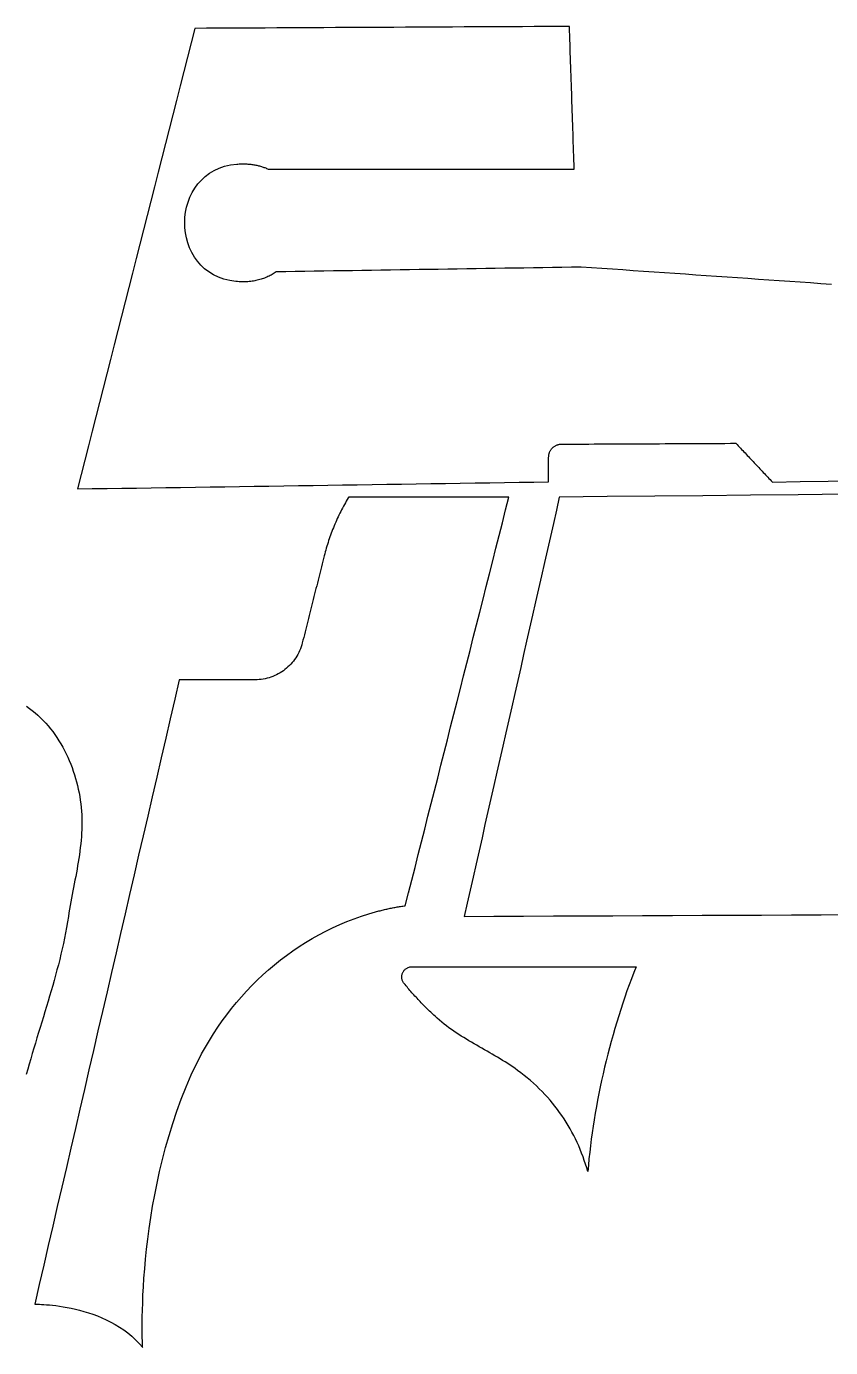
# Model space of a CAD drawing. Header units: millimetres. Extents: x 163 to 288, y -148 to -63.
# Drawn here: x 202.33 to 225.61, y -103.43 to -65.18 of the extents above; entities that cross this region are included whole.
import ezdxf

# ---------------------------------------------------------------- set-up
doc = ezdxf.new("R2010")
doc.units = ezdxf.units.MM

msp = doc.modelspace()

# ---------------------------------------------------------------- linework, layer by layer
for points in [[(225.638106, -72.651366), (225.3361, -72.630538), (225.034094, -72.60971), (224.732088, -72.588882), (224.430082, -72.568054), (224.128076, -72.547226), (223.82607, -72.526398), (223.524064, -72.50557), (223.222058, -72.484742), (222.920052, -72.463914), (222.618046, -72.443086), (222.31604, -72.422258), (222.014034, -72.40143), (221.712028, -72.380602), (221.410022, -72.359774), (221.108016, -72.338946), (220.80601, -72.318118), (220.504004, -72.29729), (220.201998, -72.276462), (219.899992, -72.255634), (219.597986, -72.234806), (219.29598, -72.213978), (218.993974, -72.19315), (218.691968, -72.172322), (218.389962, -72.151494), (218.114118, -72.155812), (217.838274, -72.16013), (217.56243, -72.164448), (217.286586, -72.168766), (217.010742, -72.173084), (216.734898, -72.177402), (216.459054, -72.18172), (216.18321, -72.186038), (215.907366, -72.190356), (215.631522, -72.194674), (215.355678, -72.198992), (215.079834, -72.20331), (214.80399, -72.207628), (214.528146, -72.211946), (214.252302, -72.216264), (213.976458, -72.220582), (213.700614, -72.2249), (213.42477, -72.229218), (213.148926, -72.233536), (212.873082, -72.237854), (212.597238, -72.242172), (212.321394, -72.24649), (212.04555, -72.250808), (211.769706, -72.255126), (211.493862, -72.259444), (211.218018, -72.263762), (210.942174, -72.26808), (210.66633, -72.272398), (210.390486, -72.276716), (210.114642, -72.281034), (209.838798, -72.285352), (209.562954, -72.28967), (209.535014, -72.30872), (209.506566, -72.327262), (209.47761, -72.345296), (209.448146, -72.362822), (209.418174, -72.37984), (209.387694, -72.396096), (209.356706, -72.411844), (209.324956, -72.42683), (209.292698, -72.441308), (209.259932, -72.455024), (209.226658, -72.468232), (209.192876, -72.480678), (209.158586, -72.492362), (209.123788, -72.503538), (209.088228, -72.513952), (209.05216, -72.523604), (209.015584, -72.532494), (208.9785, -72.540622), (208.940908, -72.547988), (208.902554, -72.554592), (208.863692, -72.560434), (208.824322, -72.565514), (208.784444, -72.569578), (208.743804, -72.57288), (208.702656, -72.57542), (208.661, -72.576944), (208.618582, -72.577706), (208.575656, -72.577452), (208.532222, -72.576436), (208.48828, -72.574404), (208.443576, -72.57161), (208.398364, -72.5678), (208.217262, -72.541892), (208.048098, -72.500236), (207.890618, -72.444102), (207.745076, -72.374252), (207.611218, -72.291956), (207.489044, -72.19823), (207.378808, -72.09409), (207.280256, -71.980552), (207.193388, -71.858632), (207.118204, -71.729346), (207.054958, -71.593964), (207.003396, -71.453248), (206.963518, -71.308468), (206.935324, -71.16064), (206.918814, -71.01078), (206.913988, -70.859904), (206.920846, -70.709028), (206.939388, -70.559422), (206.969614, -70.411848), (207.011524, -70.267576), (207.065118, -70.127622), (207.130396, -69.993002), (207.207358, -69.864732), (207.296004, -69.743828), (207.39608, -69.631306), (207.50784, -69.528436), (207.631284, -69.436234), (207.766412, -69.355462), (207.91297, -69.28739), (208.071212, -69.233288), (208.240884, -69.193918), (208.42224, -69.170296), (208.45526, -69.167756), (208.488026, -69.165724), (208.520538, -69.1642), (208.552796, -69.163184), (208.5848, -69.162676), (208.61655, -69.162676), (208.647792, -69.163184), (208.67878, -69.1642), (208.709514, -69.16547), (208.739994, -69.167248), (208.769966, -69.169534), (208.799684, -69.172328), (208.829148, -69.175376), (208.858358, -69.178932), (208.887314, -69.182996), (208.915762, -69.187568), (208.943956, -69.192394), (208.971896, -69.197728), (208.999582, -69.203316), (209.027014, -69.209412), (209.054192, -69.216016), (209.080862, -69.222874), (209.107278, -69.23024), (209.13344, -69.23786), (209.159348, -69.245988), (209.185002, -69.25437), (209.210148, -69.26326), (209.23504, -69.272404), (209.259678, -69.282056), (209.284062, -69.291962), (209.308192, -69.302376), (209.332068, -69.313044), (209.608928, -69.313044), (209.885788, -69.313044), (210.162648, -69.313044), (210.439508, -69.313044), (210.716368, -69.313044), (210.993228, -69.313044), (211.270088, -69.313044), (211.546948, -69.313044), (211.823808, -69.313044), (212.100668, -69.313044), (212.377528, -69.313044), (212.654388, -69.313044), (212.931248, -69.313044), (213.208108, -69.313044), (213.484968, -69.313044), (213.761828, -69.313044), (214.038688, -69.313044), (214.315548, -69.313044), (214.592408, -69.313044), (214.869268, -69.313044), (215.146128, -69.313044), (215.422988, -69.313044), (215.699848, -69.313044), (215.976708, -69.313044), (216.253568, -69.313044), (216.530428, -69.313044), (216.807288, -69.313044), (217.084148, -69.313044), (217.361008, -69.313044), (217.637868, -69.313044), (217.914728, -69.313044), (218.191588, -69.313044), (218.18727, -69.184012), (218.182952, -69.05498), (218.178634, -68.925948), (218.174316, -68.796916), (218.169998, -68.667884), (218.16568, -68.538852), (218.161362, -68.40982), (218.157044, -68.280788), (218.152726, -68.151756), (218.148408, -68.022724), (218.14409, -67.893692), (218.139772, -67.76466), (218.135454, -67.635628), (218.131136, -67.506596), (218.126818, -67.377564), (218.1225, -67.248532), (218.118182, -67.1195), (218.113864, -66.990468), (218.109546, -66.861436), (218.105228, -66.732404), (218.10091, -66.603372), (218.096592, -66.47434), (218.092274, -66.345308), (218.087956, -66.216276), (218.083638, -66.087244), (218.07932, -65.958212), (218.075002, -65.82918), (218.070684, -65.700148), (218.066366, -65.571116), (218.062048, -65.442084), (218.05773, -65.313052), (218.053412, -65.18402), (217.714576, -65.185798), (217.37574, -65.187576), (217.036904, -65.189354), (216.698068, -65.191132), (216.359232, -65.19291), (216.020396, -65.194688), (215.68156, -65.196466), (215.342724, -65.198244), (215.003888, -65.200022), (214.665052, -65.2018), (214.326216, -65.203578), (213.98738, -65.205356), (213.648544, -65.207134), (213.309708, -65.208912), (212.970872, -65.21069), (212.632036, -65.212468), (212.2932, -65.214246), (211.954364, -65.216024), (211.615528, -65.217802), (211.276692, -65.21958), (210.937856, -65.221358), (210.59902, -65.223136), (210.260184, -65.224914), (209.921348, -65.226692), (209.582512, -65.22847), (209.243676, -65.230248), (208.90484, -65.232026), (208.566004, -65.233804), (208.227168, -65.235582), (207.888332, -65.23736), (207.549496, -65.239138), (207.21066, -65.240916), (207.104488, -65.657476), (206.998316, -66.074036), (206.892144, -66.490596), (206.785972, -66.907156), (206.6798, -67.323716), (206.573628, -67.740276), (206.467456, -68.156836), (206.361284, -68.573396), (206.255112, -68.989956), (206.14894, -69.406516), (206.042768, -69.823076), (205.936596, -70.239636), (205.830424, -70.656196), (205.724252, -71.072756), (205.61808, -71.489316), (205.511908, -71.905876), (205.405736, -72.322436), (205.299564, -72.738996), (205.193392, -73.155556), (205.08722, -73.572116), (204.981048, -73.988676), (204.874876, -74.405236), (204.768704, -74.821796), (204.662532, -75.238356), (204.55636, -75.654916), (204.450188, -76.071476), (204.344016, -76.488036), (204.237844, -76.904596), (204.131672, -77.321156), (204.0255, -77.737716), (203.919328, -78.154276), (203.813156, -78.570836), (204.239368, -78.564486), (204.66558, -78.558136), (205.091792, -78.551786), (205.518004, -78.545436), (205.944216, -78.539086), (206.370428, -78.532736), (206.79664, -78.526386), (207.222852, -78.520036), (207.649064, -78.513686), (208.075276, -78.507336), (208.501488, -78.500986), (208.9277, -78.494636), (209.353912, -78.488286), (209.780124, -78.481936), (210.206336, -78.475586), (210.632548, -78.469236), (211.05876, -78.462886), (211.484972, -78.456536), (211.911184, -78.450186), (212.337396, -78.443836), (212.763608, -78.437486), (213.18982, -78.431136), (213.616032, -78.424786), (214.042244, -78.418436), (214.468456, -78.412086), (214.894668, -78.405736), (215.32088, -78.399386), (215.747092, -78.393036), (216.173304, -78.386686), (216.599516, -78.380336), (217.025728, -78.373986), (217.45194, -78.367636), (217.45194, -78.345284), (217.45194, -78.322932), (217.45194, -78.30058), (217.45194, -78.278228), (217.45194, -78.255876), (217.45194, -78.233524), (217.45194, -78.211172), (217.45194, -78.18882), (217.45194, -78.166468), (217.45194, -78.144116), (217.45194, -78.121764), (217.45194, -78.099412), (217.45194, -78.07706), (217.45194, -78.054708), (217.45194, -78.032356), (217.45194, -78.010004), (217.45194, -77.987652), (217.45194, -77.9653), (217.45194, -77.942948), (217.45194, -77.920596), (217.45194, -77.898244), (217.45194, -77.875892), (217.45194, -77.85354), (217.45194, -77.831188), (217.45194, -77.808836), (217.45194, -77.786484), (217.45194, -77.764132), (217.45194, -77.74178), (217.45194, -77.719428), (217.45194, -77.697076), (217.45194, -77.674724), (217.45194, -77.652372), (217.452448, -77.633068), (217.453972, -77.614018), (217.456258, -77.595222), (217.45956, -77.57668), (217.463624, -77.558646), (217.468704, -77.540866), (217.474546, -77.52334), (217.48115, -77.506322), (217.488516, -77.489812), (217.496644, -77.473556), (217.505534, -77.457808), (217.515186, -77.442568), (217.5256, -77.427836), (217.536776, -77.413612), (217.54846, -77.399896), (217.560906, -77.386942), (217.57386, -77.374496), (217.587322, -77.362558), (217.601546, -77.351382), (217.616278, -77.340968), (217.631518, -77.331062), (217.647266, -77.321918), (217.663268, -77.313536), (217.679778, -77.305916), (217.696796, -77.299058), (217.714068, -77.293216), (217.731848, -77.288136), (217.749882, -77.283818), (217.768424, -77.280516), (217.78722, -77.277976), (217.80627, -77.276452), (217.825574, -77.275944), (217.983308, -77.275182), (218.141042, -77.27442), (218.298776, -77.273658), (218.45651, -77.272896), (218.614244, -77.272134), (218.771978, -77.271372), (218.929712, -77.27061), (219.087446, -77.269848), (219.24518, -77.269086), (219.402914, -77.268324), (219.560648, -77.267562), (219.718382, -77.2668), (219.876116, -77.266038), (220.03385, -77.265276), (220.191584, -77.264514), (220.349318, -77.263752), (220.507052, -77.26299), (220.664786, -77.262228), (220.82252, -77.261466), (220.980254, -77.260704), (221.137988, -77.259942), (221.295722, -77.25918), (221.453456, -77.258418), (221.61119, -77.257656), (221.768924, -77.256894), (221.926658, -77.256132), (222.084392, -77.25537), (222.242126, -77.254608), (222.39986, -77.253846), (222.557594, -77.253084), (222.715328, -77.252322), (222.873062, -77.25156), (222.906082, -77.286612), (222.939102, -77.321664), (222.972122, -77.356716), (223.005142, -77.391768), (223.038162, -77.42682), (223.071182, -77.461872), (223.104202, -77.496924), (223.137222, -77.531976), (223.170242, -77.567028), (223.203262, -77.60208), (223.236282, -77.637132), (223.269302, -77.672184), (223.302322, -77.707236), (223.335342, -77.742288), (223.368362, -77.77734), (223.401382, -77.812392), (223.434402, -77.847444), (223.467422, -77.882496), (223.500442, -77.917548), (223.533462, -77.9526), (223.566482, -77.987652), (223.599502, -78.022704), (223.632522, -78.057756), (223.665542, -78.092808), (223.698562, -78.12786), (223.731582, -78.162912), (223.764602, -78.197964), (223.797622, -78.233016), (223.830642, -78.268068), (223.863662, -78.30312), (223.896682, -78.338172), (223.929702, -78.373224), (224.738692, -78.360016), (225.547682, -78.346808), (226.356672, -78.3336)], [(226.06381, -78.726284), (224.680018, -78.740254), (223.296226, -78.754224), (221.912434, -78.768194), (220.528642, -78.782164), (219.14485, -78.796134), (217.761058, -78.810104), (217.674952, -79.189326), (217.588846, -79.568548), (217.50274, -79.94777), (217.416634, -80.326992), (217.330528, -80.706214), (217.244422, -81.085436), (217.158316, -81.464658), (217.07221, -81.84388), (216.986104, -82.223102), (216.899998, -82.602324), (216.813892, -82.981546), (216.727786, -83.360768), (216.64168, -83.73999), (216.555574, -84.119212), (216.469468, -84.498434), (216.383362, -84.877656), (216.297256, -85.256878), (216.21115, -85.6361), (216.125044, -86.015322), (216.038938, -86.394544), (215.952832, -86.773766), (215.866726, -87.152988), (215.78062, -87.53221), (215.694514, -87.911432), (215.608408, -88.290654), (215.522302, -88.669876), (215.436196, -89.049098), (215.35009, -89.42832), (215.263984, -89.807542), (215.177878, -90.186764), (215.091772, -90.565986), (215.005666, -90.945208), (215.86698, -90.941398), (216.728294, -90.937588), (217.589608, -90.933778), (218.450922, -90.929968), (219.312236, -90.926158), (220.17355, -90.922348), (221.034864, -90.918538), (221.896178, -90.914728), (222.757492, -90.910918), (223.618806, -90.907108), (224.48012, -90.903298), (225.341434, -90.899488), (226.202748, -90.895678)], [(202.330304, -84.864194), (202.41768, -84.925154), (202.502516, -84.989162), (202.585066, -85.055964), (202.665076, -85.125814), (202.742546, -85.198204), (202.81773, -85.273134), (202.890374, -85.350604), (202.960478, -85.430614), (203.028296, -85.51291), (203.093574, -85.597238), (203.156312, -85.683598), (203.216764, -85.77199), (203.274676, -85.862414), (203.330302, -85.954616), (203.383388, -86.048342), (203.434188, -86.143592), (203.482448, -86.240366), (203.528422, -86.33841), (203.571856, -86.437724), (203.613004, -86.538308), (203.651612, -86.639908), (203.687934, -86.742524), (203.721716, -86.845902), (203.753212, -86.950042), (203.782422, -87.05469), (203.809092, -87.1601), (203.833476, -87.265764), (203.855574, -87.371682), (203.875132, -87.477854), (203.892404, -87.58428), (203.907136, -87.690706), (203.91882, -87.796878), (203.92771, -87.902796), (203.93406, -88.00846), (203.93787, -88.11387), (203.93914, -88.21928), (203.938124, -88.324436), (203.935076, -88.429592), (203.929996, -88.534494), (203.923138, -88.639396), (203.914502, -88.744298), (203.904088, -88.848946), (203.89215, -88.953594), (203.878942, -89.058242), (203.864464, -89.16289), (203.848716, -89.267538), (203.831952, -89.372186), (203.814426, -89.476834), (203.796138, -89.581482), (203.777088, -89.68613), (203.75753, -89.790778), (203.737718, -89.89568), (203.717652, -90.000582), (203.697332, -90.105484), (203.677012, -90.21064), (203.656946, -90.315796), (203.637134, -90.421206), (203.617576, -90.526616), (203.598526, -90.63228), (203.580238, -90.738198), (203.562712, -90.84437), (203.545948, -90.950542), (203.520802, -91.107768), (203.493624, -91.264232), (203.464668, -91.420188), (203.433934, -91.575382), (203.401422, -91.730068), (203.367386, -91.884246), (203.331826, -92.037916), (203.294742, -92.191078), (203.256388, -92.343732), (203.216764, -92.496132), (203.176124, -92.648024), (203.134468, -92.799662), (203.091796, -92.951046), (203.048362, -93.102176), (203.004166, -93.253306), (202.959462, -93.404182), (202.91425, -93.555058), (202.86853, -93.70568), (202.822556, -93.856302), (202.776328, -94.007178), (202.7301, -94.158054), (202.683872, -94.30893), (202.637644, -94.46006), (202.59167, -94.611444), (202.54595, -94.763082), (202.500738, -94.914974), (202.456034, -95.06712), (202.411838, -95.21952), (202.368404, -95.372428), (202.325732, -95.525844)]]:
    msp.add_lwpolyline(points)
for points in [[(208.94421, -84.093812), (208.875884, -84.093812), (208.807558, -84.093812), (208.739232, -84.093812), (208.670906, -84.093812), (208.60258, -84.093812), (208.534254, -84.093812), (208.465928, -84.093812), (208.397602, -84.093812), (208.329276, -84.093812), (208.26095, -84.093812), (208.192624, -84.093812), (208.124298, -84.093812), (208.055972, -84.093812), (207.987646, -84.093812), (207.91932, -84.093812), (207.850994, -84.093812), (207.782668, -84.093812), (207.714342, -84.093812), (207.646016, -84.093812), (207.57769, -84.093812), (207.509364, -84.093812), (207.441038, -84.093812), (207.372712, -84.093812), (207.304386, -84.093812), (207.23606, -84.093812), (207.167734, -84.093812), (207.099408, -84.093812), (207.031082, -84.093812), (206.962756, -84.093812), (206.89443, -84.093812), (206.826104, -84.093812), (206.757778, -84.093812), (206.626968, -84.658708), (206.496158, -85.223604), (206.365348, -85.7885), (206.234538, -86.353396), (206.103728, -86.918292), (205.972918, -87.483188), (205.842108, -88.048084), (205.711298, -88.61298), (205.580488, -89.177876), (205.449678, -89.742772), (205.318868, -90.307668), (205.188058, -90.872564), (205.057248, -91.43746), (204.926438, -92.002356), (204.795628, -92.567252), (204.664818, -93.132148), (204.534008, -93.697044), (204.403198, -94.26194), (204.272388, -94.826836), (204.141578, -95.391732), (204.010768, -95.956628), (203.879958, -96.521524), (203.749148, -97.08642), (203.618338, -97.651316), (203.487528, -98.216212), (203.356718, -98.781108), (203.225908, -99.346004), (203.095098, -99.9109), (202.964288, -100.475796), (202.833478, -101.040692), (202.702668, -101.605588), (202.571858, -102.170484), (202.577954, -102.170484), (202.595734, -102.170484), (202.62469, -102.170738), (202.66406, -102.1715), (202.713336, -102.173278), (202.77201, -102.176072), (202.839574, -102.180136), (202.915266, -102.185724), (202.998578, -102.19309), (203.089002, -102.202488), (203.18603, -102.214172), (203.2889, -102.228396), (203.397104, -102.245414), (203.510134, -102.26548), (203.627228, -102.288848), (203.747878, -102.315772), (203.871576, -102.346506), (203.997814, -102.38105), (204.12583, -102.419912), (204.255116, -102.463346), (204.385164, -102.511606), (204.515466, -102.564946), (204.64526, -102.623366), (204.774038, -102.687374), (204.901038, -102.757224), (205.026006, -102.832916), (205.14818, -102.914958), (205.267052, -103.00335), (205.38186, -103.0986), (205.49235, -103.200962), (205.59776, -103.310436), (205.697328, -103.42753), (205.696566, -103.415338), (205.694788, -103.379524), (205.692502, -103.32085), (205.689962, -103.240332), (205.687422, -103.138732), (205.68539, -103.016812), (205.684374, -102.875588), (205.684628, -102.715822), (205.68666, -102.538276), (205.690724, -102.343966), (205.697328, -102.133654), (205.706726, -101.908102), (205.719426, -101.668326), (205.735682, -101.415088), (205.756002, -101.14915), (205.780894, -100.871528), (205.810612, -100.583238), (205.84541, -100.284788), (205.88605, -99.977194), (205.932532, -99.661218), (205.985618, -99.337876), (206.045308, -99.00793), (206.112364, -98.672396), (206.18704, -98.331782), (206.26959, -97.987358), (206.360522, -97.639632), (206.460344, -97.28962), (206.56931, -96.938084), (206.687928, -96.58604), (206.816452, -96.23425), (206.95539, -95.883476), (207.104996, -95.534734), (207.199992, -95.328994), (207.299814, -95.126048), (207.404462, -94.92615), (207.513936, -94.729046), (207.628236, -94.535244), (207.747108, -94.34449), (207.870552, -94.157038), (207.998568, -93.973142), (208.131156, -93.792802), (208.268062, -93.616018), (208.409286, -93.443044), (208.554828, -93.27388), (208.704434, -93.10878), (208.858104, -92.947744), (209.015838, -92.791026), (209.177636, -92.638372), (209.343244, -92.49029), (209.512662, -92.34678), (209.68589, -92.207842), (209.862674, -92.073476), (210.043268, -91.94419), (210.227164, -91.81973), (210.414616, -91.70035), (210.605624, -91.58605), (210.799934, -91.477084), (210.997292, -91.373452), (211.197952, -91.275408), (211.40166, -91.182952), (211.608416, -91.096084), (211.81822, -91.015058), (212.030818, -90.939874), (212.246464, -90.870786), (212.278468, -90.861134), (212.310472, -90.851482), (212.34273, -90.842084), (212.374988, -90.83294), (212.407246, -90.823796), (212.439504, -90.814906), (212.472016, -90.806016), (212.504528, -90.79738), (212.53704, -90.788744), (212.569806, -90.780362), (212.602572, -90.77198), (212.635338, -90.763852), (212.668104, -90.755978), (212.70087, -90.748104), (212.73389, -90.740484), (212.76691, -90.732864), (212.79993, -90.725498), (212.83295, -90.718386), (212.866224, -90.711274), (212.899498, -90.704416), (212.932772, -90.697812), (212.966046, -90.691208), (212.99932, -90.684858), (213.032848, -90.678762), (213.066376, -90.67292), (213.099904, -90.667078), (213.133432, -90.66149), (213.16696, -90.656156), (213.200488, -90.650822), (213.234016, -90.645742), (213.267798, -90.640916), (213.30158, -90.636344), (213.395306, -90.266774), (213.489032, -89.897204), (213.582758, -89.527634), (213.676484, -89.158064), (213.77021, -88.788494), (213.863936, -88.418924), (213.957662, -88.049354), (214.051388, -87.679784), (214.145114, -87.310214), (214.23884, -86.940644), (214.332566, -86.571074), (214.426292, -86.201504), (214.520018, -85.831934), (214.613744, -85.462364), (214.70747, -85.092794), (214.801196, -84.723224), (214.894922, -84.353654), (214.988648, -83.984084), (215.082374, -83.614514), (215.1761, -83.244944), (215.269826, -82.875374), (215.363552, -82.505804), (215.457278, -82.136234), (215.551004, -81.766664), (215.64473, -81.397094), (215.738456, -81.027524), (215.832182, -80.657954), (215.925908, -80.288384), (216.019634, -79.918814), (216.11336, -79.549244), (216.207086, -79.179674), (216.300812, -78.810104), (216.155778, -78.810104), (216.010744, -78.810104), (215.86571, -78.810104), (215.720676, -78.810104), (215.575642, -78.810104), (215.430608, -78.810104), (215.285574, -78.810104), (215.14054, -78.810104), (214.995506, -78.810104), (214.850472, -78.810104), (214.705438, -78.810104), (214.560404, -78.810104), (214.41537, -78.810104), (214.270336, -78.810104), (214.125302, -78.810104), (213.980268, -78.810104), (213.835234, -78.810104), (213.6902, -78.810104), (213.545166, -78.810104), (213.400132, -78.810104), (213.255098, -78.810104), (213.110064, -78.810104), (212.96503, -78.810104), (212.819996, -78.810104), (212.674962, -78.810104), (212.529928, -78.810104), (212.384894, -78.810104), (212.23986, -78.810104), (212.094826, -78.810104), (211.949792, -78.810104), (211.804758, -78.810104), (211.659724, -78.810104), (211.65947, -78.810612), (211.659216, -78.81112), (211.658962, -78.811628), (211.658708, -78.812136), (211.658454, -78.812644), (211.6582, -78.813152), (211.657946, -78.81366), (211.657692, -78.814168), (211.657438, -78.814676), (211.657184, -78.815184), (211.65693, -78.815692), (211.656676, -78.8162), (211.656422, -78.816708), (211.656168, -78.817216), (211.655914, -78.817724), (211.65566, -78.818232), (211.655406, -78.81874), (211.655152, -78.819248), (211.654898, -78.819756), (211.654644, -78.820264), (211.65439, -78.820772), (211.654136, -78.82128), (211.653882, -78.821788), (211.653628, -78.822296), (211.653374, -78.822804), (211.65312, -78.823312), (211.652866, -78.82382), (211.652612, -78.824328), (211.652358, -78.824836), (211.652104, -78.825344), (211.65185, -78.825852), (211.651596, -78.82636), (211.622386, -78.875636), (211.593684, -78.925166), (211.56549, -78.97495), (211.537804, -79.024988), (211.510372, -79.07528), (211.483448, -79.125572), (211.457032, -79.176118), (211.431124, -79.226918), (211.405724, -79.277972), (211.380832, -79.32928), (211.356448, -79.380842), (211.332318, -79.432658), (211.308696, -79.484728), (211.285582, -79.536798), (211.262976, -79.589122), (211.240878, -79.6417), (211.219288, -79.694532), (211.198206, -79.747618), (211.177632, -79.800704), (211.157566, -79.854044), (211.137754, -79.907638), (211.11845, -79.961486), (211.099654, -80.015334), (211.081366, -80.069436), (211.063586, -80.123792), (211.046314, -80.178148), (211.02955, -80.232758), (211.013294, -80.287622), (210.997546, -80.342486), (210.982306, -80.397604), (210.967574, -80.452976), (210.95335, -80.508348), (210.933538, -80.587088), (210.913726, -80.665828), (210.893914, -80.744568), (210.874102, -80.823308), (210.85429, -80.902048), (210.834478, -80.980788), (210.814666, -81.059528), (210.794854, -81.138268), (210.775042, -81.217008), (210.75523, -81.295748), (210.735418, -81.374488), (210.715606, -81.453228), (210.695794, -81.531968), (210.675982, -81.610708), (210.65617, -81.689448), (210.636358, -81.768188), (210.616546, -81.846928), (210.596734, -81.925668), (210.576922, -82.004408), (210.55711, -82.083148), (210.537298, -82.161888), (210.517486, -82.240628), (210.497674, -82.319368), (210.477862, -82.398108), (210.45805, -82.476848), (210.438238, -82.555588), (210.418426, -82.634328), (210.398614, -82.713068), (210.378802, -82.791808), (210.35899, -82.870548), (210.339178, -82.949288), (210.319366, -83.028028), (210.303364, -83.086448), (210.285076, -83.143598), (210.264502, -83.199732), (210.241642, -83.254596), (210.21675, -83.30819), (210.189572, -83.360514), (210.160362, -83.411314), (210.129374, -83.460844), (210.096354, -83.50885), (210.061556, -83.555332), (210.02498, -83.60029), (209.986626, -83.64347), (209.946494, -83.685126), (209.904838, -83.725004), (209.861658, -83.763104), (209.816954, -83.799426), (209.770726, -83.83397), (209.723228, -83.866482), (209.67446, -83.897216), (209.624422, -83.925918), (209.573114, -83.952588), (209.52079, -83.977226), (209.467196, -83.999578), (209.412586, -84.019898), (209.357214, -84.037932), (209.300826, -84.05368), (209.243676, -84.067142), (209.185764, -84.078318), (209.12709, -84.086954), (209.067654, -84.093304), (209.00771, -84.097114)], [(219.98178, -92.401898), (219.91447, -92.574872), (219.84843, -92.74937), (219.78366, -92.925392), (219.72016, -93.102938), (219.658184, -93.281754), (219.597478, -93.46184), (219.538296, -93.643196), (219.480384, -93.825568), (219.423996, -94.008956), (219.369132, -94.19336), (219.315792, -94.378526), (219.263976, -94.564708), (219.213684, -94.751398), (219.164916, -94.93885), (219.117926, -95.12681), (219.07246, -95.315278), (219.028772, -95.504254), (218.986608, -95.693484), (218.946222, -95.882968), (218.90736, -96.072452), (218.870276, -96.26219), (218.83497, -96.451928), (218.801442, -96.641412), (218.769692, -96.830896), (218.739974, -97.020126), (218.712034, -97.209102), (218.685872, -97.39757), (218.661742, -97.58553), (218.63939, -97.772982), (218.61907, -97.959926), (218.600782, -98.146108), (218.584526, -98.331528), (218.55303, -98.222816), (218.519502, -98.11512), (218.483942, -98.008186), (218.44635, -97.902268), (218.406726, -97.797366), (218.36507, -97.69348), (218.321382, -97.59061), (218.275662, -97.488756), (218.22791, -97.387918), (218.177872, -97.28835), (218.125802, -97.189798), (218.0717, -97.092262), (218.015566, -96.995996), (217.9574, -96.900746), (217.897202, -96.806766), (217.834718, -96.713802), (217.770202, -96.622108), (217.703654, -96.531684), (217.635074, -96.44253), (217.564462, -96.354646), (217.491564, -96.268032), (217.416634, -96.182688), (217.339672, -96.098614), (217.260678, -96.01581), (217.179398, -95.934276), (217.096086, -95.854266), (217.010742, -95.775526), (216.923366, -95.698056), (216.833704, -95.62211), (216.74201, -95.547688), (216.648284, -95.474536), (216.552272, -95.402908), (216.48166, -95.352108), (216.410286, -95.302578), (216.338404, -95.254064), (216.26576, -95.206566), (216.192608, -95.15983), (216.118948, -95.113856), (216.04478, -95.068644), (215.970358, -95.02394), (215.895682, -94.979744), (215.820752, -94.936056), (215.745568, -94.892622), (215.670384, -94.849442), (215.594946, -94.806516), (215.519508, -94.76359), (215.44407, -94.720664), (215.368886, -94.677484), (215.293702, -94.63405), (215.218772, -94.590362), (215.144096, -94.546166), (215.069928, -94.501716), (214.996014, -94.456504), (214.922608, -94.410784), (214.84971, -94.364302), (214.77732, -94.316804), (214.705692, -94.268544), (214.634826, -94.219268), (214.564722, -94.168722), (214.49538, -94.116906), (214.4268, -94.06382), (214.359236, -94.009464), (214.292688, -93.953584), (214.227156, -93.89618), (214.195406, -93.867478), (214.163656, -93.838776), (214.13216, -93.80982), (214.100664, -93.78061), (214.069168, -93.751146), (214.037926, -93.721428), (214.006684, -93.691456), (213.975696, -93.66123), (213.944708, -93.631004), (213.91372, -93.600524), (213.882986, -93.56979), (213.852252, -93.538802), (213.821772, -93.507814), (213.791292, -93.476572), (213.761066, -93.445076), (213.73084, -93.413326), (213.700868, -93.381576), (213.670896, -93.349572), (213.641178, -93.317314), (213.61146, -93.285056), (213.581996, -93.252544), (213.552532, -93.219778), (213.523322, -93.187012), (213.494112, -93.153992), (213.465156, -93.120972), (213.4362, -93.087698), (213.407498, -93.054424), (213.37905, -93.020896), (213.350602, -92.987114), (213.322408, -92.953332), (213.294214, -92.91955), (213.266274, -92.885514), (213.252304, -92.867226), (213.240112, -92.84843), (213.229444, -92.829126), (213.220554, -92.809568), (213.213188, -92.789756), (213.207346, -92.76969), (213.203028, -92.74937), (213.200234, -92.72905), (213.198964, -92.70873), (213.199218, -92.68841), (213.200742, -92.668344), (213.20379, -92.648278), (213.208108, -92.62872), (213.213696, -92.609416), (213.220554, -92.59062), (213.228682, -92.572332), (213.237826, -92.554552), (213.24824, -92.53728), (213.25967, -92.52077), (213.27237, -92.505022), (213.286086, -92.490036), (213.300818, -92.476066), (213.316566, -92.463112), (213.333076, -92.451174), (213.350602, -92.440506), (213.369144, -92.430854), (213.388448, -92.422472), (213.408514, -92.415614), (213.429342, -92.410026), (213.450932, -92.405962), (213.473284, -92.403422), (213.496398, -92.40266), (213.69909, -92.40266), (213.901782, -92.40266), (214.104474, -92.40266), (214.307166, -92.40266), (214.509858, -92.40266), (214.71255, -92.40266), (214.915242, -92.40266), (215.117934, -92.40266), (215.320626, -92.40266), (215.523318, -92.40266), (215.72601, -92.40266), (215.928702, -92.40266), (216.131394, -92.40266), (216.334086, -92.40266), (216.536778, -92.40266), (216.73947, -92.40266), (216.942162, -92.40266), (217.144854, -92.40266), (217.347546, -92.40266), (217.550238, -92.40266), (217.75293, -92.40266), (217.955622, -92.40266), (218.158314, -92.40266), (218.361006, -92.40266), (218.563698, -92.40266), (218.76639, -92.40266), (218.969082, -92.40266), (219.171774, -92.40266), (219.374466, -92.40266), (219.577158, -92.40266), (219.77985, -92.40266)]]:
    msp.add_lwpolyline(points, close=True)

doc.saveas('drawing.dxf')
